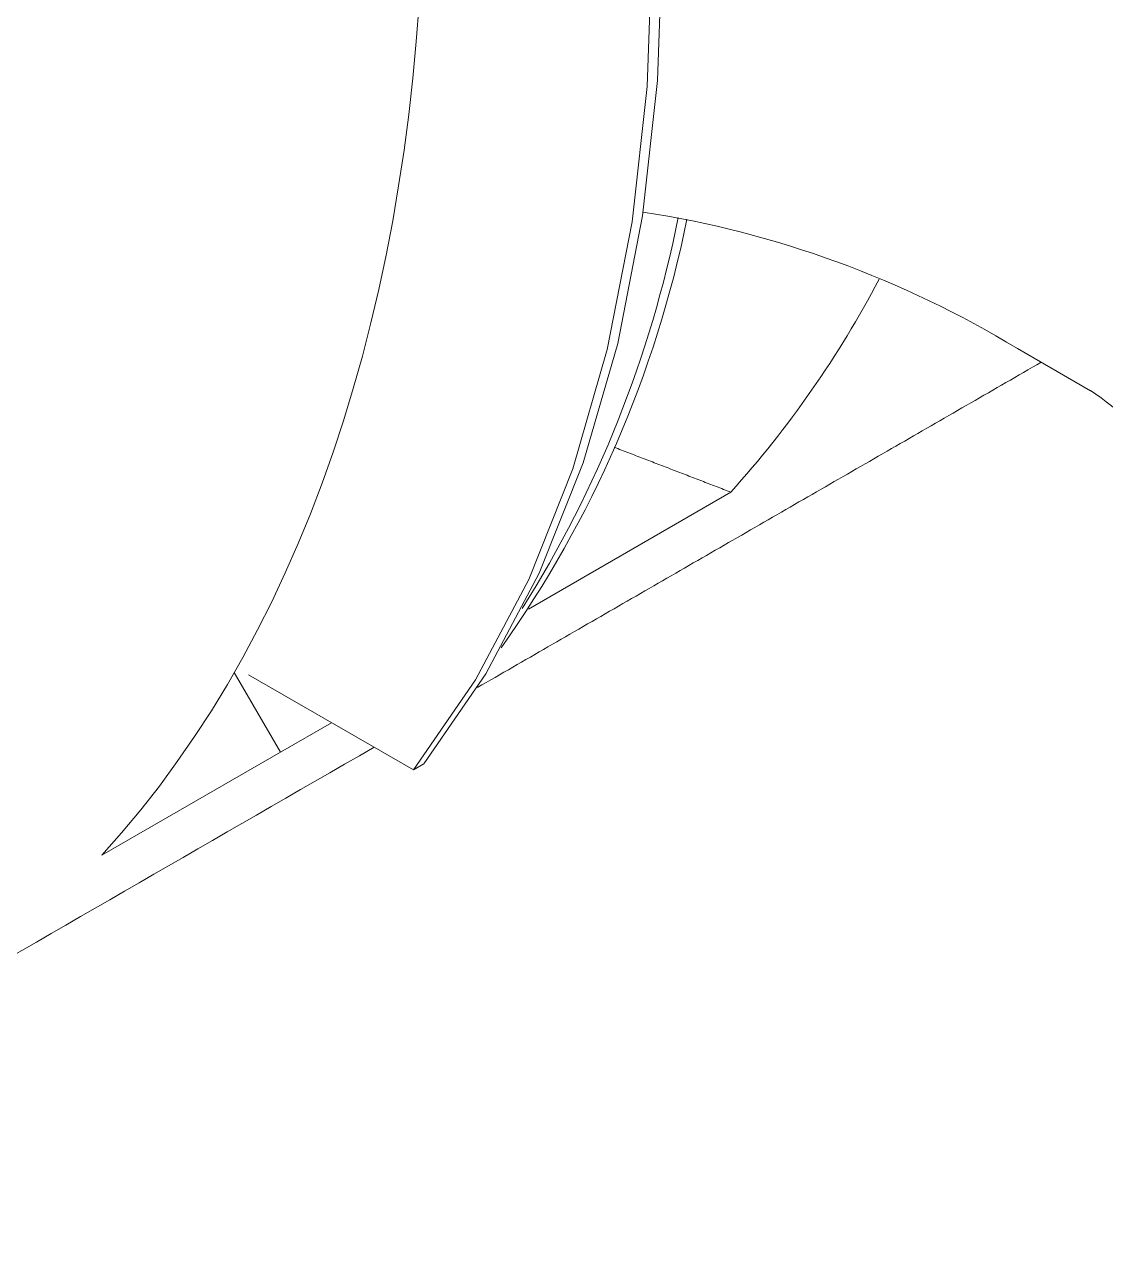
# Model space of a CAD drawing. Extents: x 12.1 to 108.7, y 1 to 80.4.
# Drawn here: x 76.704 to 77.795, y 59.559 to 60.793 of the extents above; entities that cross this region are included whole.
import ezdxf

# ---------------------------------------------------------------- set-up
doc = ezdxf.new("R2010")
doc.units = 0
doc.header["$MEASUREMENT"] = 0
doc.linetypes.add('SLD-Solid', pattern=[0])
doc.layers.add('OBJECT', color=7, linetype='CONTINUOUS')

msp = doc.modelspace()

# ---------------------------------------------------------------- linework, layer by layer
at = {"layer": 'OBJECT', "linetype": 'SLD-Solid', "lineweight": 15}
for p, q in [((77.7793, 60.4232), (77.7056, 60.4657)), ((77.4166, 60.3208), (77.2124, 60.2029)), ((76.9156, 60.1387), (76.9624, 60.0586)), ((76.93, 60.1365), (77.0964, 60.0405)), ((77.0137, 60.0882), (76.9624, 60.0586)), ((76.9624, 60.0586), (76.7821, 59.9545)), ((77.0964, 60.0405), (77.107, 60.0466))]:
    msp.add_line(p, q, dxfattribs=at)
at = {"layer": 'OBJECT', "linetype": 'SLD-Solid', "lineweight": 15, "flags": 128}
for points in [[(77.107, 61.99), (77.1696, 61.8267), (77.2233, 61.6633), (77.2677, 61.5007), (77.3025, 61.34), (77.3276, 61.1822), (77.3427, 61.0283), (77.3477, 60.8793), (77.3427, 60.7361), (77.3276, 60.5996), (77.3025, 60.4708), (77.2677, 60.3503), (77.2233, 60.239), (77.1696, 60.1375), (77.107, 60.0466)], [(77.0964, 61.9839), (77.159, 61.8206), (77.2127, 61.6572), (77.2571, 61.4946), (77.2919, 61.3339), (77.317, 61.1761), (77.3321, 61.0222), (77.3371, 60.8732), (77.3321, 60.73), (77.317, 60.5935), (77.2919, 60.4646), (77.2571, 60.3442), (77.2127, 60.2328), (77.159, 60.1314), (77.0964, 60.0405)]]:
    msp.add_lwpolyline(points, dxfattribs=at)
at = {"layer": 'OBJECT', "linetype": 'SLD-Solid', "lineweight": 15}
for centre, radius, start, end in [((77.1687, 59.5803), 1.0355, 58.7684, 81.143), ((76.259, 60.822), 1.136, 324.5832, 348.5292), ((76.2219, 60.8247), 1.1639, 327.734, 348.7572), ((76.6266, 61.0302), 1.0618, 318.0768, 332.2351), ((77.6526, 60.227), 0.2336, 6.4658, 57.1639)]:
    msp.add_arc(centre, radius, start, end, dxfattribs=at)
msp.add_ellipse((75.2634, 62.013), major_axis=(-1.3095, 2.2289), ratio=0.582398, start_param=3.319651, end_param=4.525613, dxfattribs=at)
for points in [[(77.1611, 60.1237), (77.7296, 60.4519)], [(77.4166, 60.3208), (77.2989, 60.3661)], [(73.2678, 57.8762), (77.0567, 60.0634)]]:
    msp.add_open_spline(points, degree=1, dxfattribs=at)

doc.saveas('drawing.dxf')
